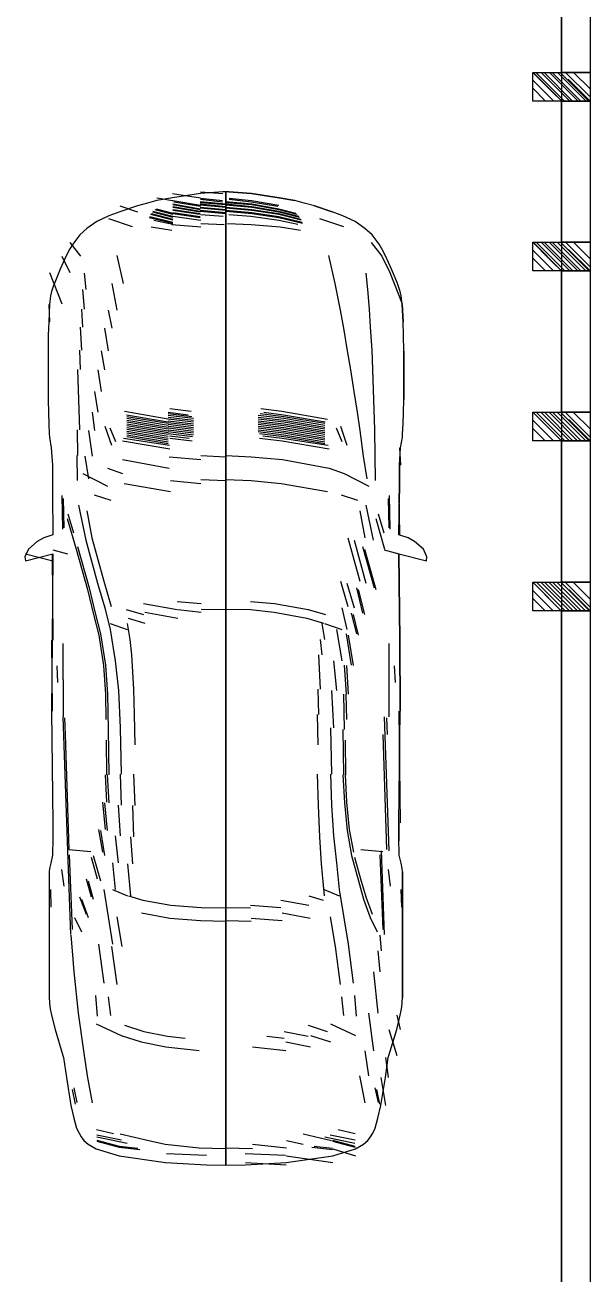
# Model space of a CAD drawing. Header units: metres. Extents: x 2 to 41.8, y 0.2 to 29.5.
# Drawn here: x 24.16 to 26.85, y 8.55 to 14.5 of the extents above; entities that cross this region are included whole.
import ezdxf

# ---------------------------------------------------------------- set-up
doc = ezdxf.new("R2010")
doc.units = ezdxf.units.M

msp = doc.modelspace()

# ---------------------------------------------------------------- linework, layer by layer
for p, q in [((26.7169, 26.3188), (26.7169, 5.1576)), ((26.8533, 26.3188), (26.8533, 5.1576)), ((26.7169, 14.9453), (26.7169, 14.2726)), ((26.5806, 14.2726), (26.6932, 14.1599)), ((26.5806, 14.2726), (26.6547, 14.1985)), ((26.5806, 14.2359), (26.6803, 14.1362)), ((26.5825, 14.2726), (26.7188, 14.1362)), ((26.5954, 14.2726), (26.7318, 14.1362)), ((26.621, 14.2726), (26.7574, 14.1362)), ((26.634, 14.2726), (26.7704, 14.1362)), ((26.6596, 14.2726), (26.796, 14.1362)), ((26.6726, 14.2726), (26.8089, 14.1362)), ((26.6982, 14.2726), (26.8345, 14.1362)), ((26.7111, 14.2726), (26.8475, 14.1362)), ((26.7368, 14.2726), (26.8533, 14.156)), ((26.7497, 14.2398), (26.8533, 14.1362)), ((26.7753, 14.2726), (26.8533, 14.1946)), ((26.5806, 14.1973), (26.6417, 14.1362)), ((26.7883, 14.2012), (26.8533, 14.1362)), ((26.7169, 14.1362), (26.7169, 13.4635)), ((24.8644, 13.6954), (24.9965, 13.6759)), ((24.9965, 13.7031), (25.1036, 13.6954)), ((25.1329, 13.7031), (25.24, 13.6954)), ((25.24, 13.6954), (25.3722, 13.6759)), ((24.6127, 13.6377), (24.6964, 13.6079)), ((24.7857, 13.6232), (24.8659, 13.6026)), ((24.7896, 13.6759), (24.8644, 13.6618)), ((24.8659, 13.6467), (24.9954, 13.6232)), ((24.8659, 13.6467), (24.9954, 13.6232)), ((24.8659, 13.6429), (24.9954, 13.6195)), ((24.8659, 13.6429), (24.9954, 13.6195)), ((24.8659, 13.6343), (24.9954, 13.612)), ((24.8659, 13.6343), (24.9954, 13.612)), ((24.8659, 13.6308), (24.9954, 13.6085)), ((24.8659, 13.6308), (24.9954, 13.6085)), ((24.8659, 13.6201), (24.9954, 13.6008)), ((24.8659, 13.6201), (24.9954, 13.6008)), ((24.866, 13.6618), (24.9967, 13.641)), ((24.8703, 13.6568), (24.9974, 13.636)), ((24.8703, 13.6568), (24.9974, 13.636)), ((24.9954, 13.6571), (25.1183, 13.6467)), ((24.9954, 13.6571), (25.1183, 13.6467)), ((24.9954, 13.6533), (25.1183, 13.6429)), ((24.9954, 13.6533), (25.1183, 13.6429)), ((24.9954, 13.6459), (25.1183, 13.6343)), ((24.9954, 13.6459), (25.1183, 13.6343)), ((24.9954, 13.6424), (25.1183, 13.6308)), ((24.9954, 13.6424), (25.1183, 13.6308)), ((24.9954, 13.6311), (25.1183, 13.6201)), ((24.9954, 13.6311), (25.1183, 13.6201)), ((24.9954, 13.6276), (25.1183, 13.6166)), ((24.9954, 13.6276), (25.1183, 13.6166)), ((24.9967, 13.6741), (25.1025, 13.6618)), ((24.9967, 13.6741), (25.1025, 13.6618)), ((24.9974, 13.6691), (25.1021, 13.6568)), ((24.9974, 13.6691), (25.1021, 13.6568)), ((25.1183, 13.6571), (25.2411, 13.6467)), ((25.1183, 13.6571), (25.2411, 13.6467)), ((25.1183, 13.6533), (25.2411, 13.6429)), ((25.1183, 13.6533), (25.2411, 13.6429)), ((25.1183, 13.6459), (25.2411, 13.6343)), ((25.1183, 13.6459), (25.2411, 13.6343)), ((25.1183, 13.6424), (25.2411, 13.6308)), ((25.1183, 13.6424), (25.2411, 13.6308)), ((25.1183, 13.6311), (25.2411, 13.6201)), ((25.1183, 13.6311), (25.2411, 13.6201)), ((25.1183, 13.6276), (25.2411, 13.6166)), ((25.1183, 13.6276), (25.2411, 13.6166)), ((25.134, 13.6741), (25.2398, 13.6618)), ((25.134, 13.6741), (25.2398, 13.6618)), ((25.1344, 13.6691), (25.2392, 13.6568)), ((25.1344, 13.6691), (25.2392, 13.6568)), ((25.2392, 13.6568), (25.3663, 13.636)), ((25.2392, 13.6568), (25.3663, 13.636)), ((25.2398, 13.6618), (25.3706, 13.641)), ((25.2411, 13.6467), (25.3707, 13.6232)), ((25.2411, 13.6467), (25.3707, 13.6232)), ((25.2411, 13.6429), (25.3707, 13.6195)), ((25.2411, 13.6429), (25.3707, 13.6195)), ((25.2411, 13.6343), (25.3707, 13.612)), ((25.2411, 13.6343), (25.3707, 13.612)), ((25.2411, 13.6308), (25.3707, 13.6085)), ((25.2411, 13.6308), (25.3707, 13.6085)), ((25.2411, 13.6201), (25.3707, 13.6008)), ((25.2411, 13.6201), (25.3707, 13.6008)), ((25.3707, 13.6232), (25.4508, 13.6026)), ((25.3722, 13.6759), (25.4469, 13.6618)), ((25.5401, 13.6377), (25.6239, 13.6079)), ((24.5582, 13.5767), (24.672, 13.539)), ((24.5582, 13.5767), (24.672, 13.539)), ((24.7533, 13.5815), (24.8659, 13.5544)), ((24.7554, 13.586), (24.8659, 13.5594)), ((24.7596, 13.5973), (24.8659, 13.57)), ((24.7618, 13.6008), (24.8659, 13.574)), ((24.7681, 13.6085), (24.8659, 13.5834)), ((24.7709, 13.612), (24.8659, 13.5876)), ((24.7752, 13.5693), (24.8658, 13.5506)), ((24.7752, 13.5693), (24.8658, 13.5506)), ((24.7797, 13.6195), (24.8659, 13.5973)), ((24.8658, 13.5878), (24.9988, 13.5693)), ((24.8658, 13.5878), (24.9988, 13.5693)), ((24.8659, 13.6166), (24.9954, 13.5973)), ((24.8659, 13.6166), (24.9954, 13.5973)), ((24.8659, 13.6046), (24.9954, 13.586)), ((24.8659, 13.6046), (24.9954, 13.586)), ((24.8659, 13.6002), (24.9954, 13.5815)), ((24.8659, 13.6002), (24.9954, 13.5815)), ((24.9954, 13.6161), (25.1183, 13.6046)), ((24.9954, 13.6161), (25.1183, 13.6046)), ((24.9954, 13.6116), (25.1183, 13.6002)), ((24.9954, 13.6116), (25.1183, 13.6002)), ((24.9988, 13.5961), (25.1049, 13.5878)), ((24.9988, 13.5961), (25.1049, 13.5878)), ((25.1183, 13.6161), (25.2411, 13.6046)), ((25.1183, 13.6161), (25.2411, 13.6046)), ((25.1183, 13.6116), (25.2411, 13.6002)), ((25.1183, 13.6116), (25.2411, 13.6002)), ((25.1317, 13.5961), (25.2377, 13.5878)), ((25.1317, 13.5961), (25.2377, 13.5878)), ((25.2377, 13.5878), (25.3708, 13.5693)), ((25.2377, 13.5878), (25.3708, 13.5693)), ((25.2411, 13.6166), (25.3707, 13.5973)), ((25.2411, 13.6166), (25.3707, 13.5973)), ((25.2411, 13.6046), (25.3707, 13.586)), ((25.2411, 13.6046), (25.3707, 13.586)), ((25.2411, 13.6002), (25.3707, 13.5815)), ((25.2411, 13.6002), (25.3707, 13.5815)), ((25.3707, 13.6195), (25.4569, 13.5973)), ((25.3707, 13.612), (25.4657, 13.5876)), ((25.3707, 13.6085), (25.4685, 13.5834)), ((25.3707, 13.6008), (25.4747, 13.574)), ((25.3707, 13.5973), (25.4769, 13.57)), ((25.3707, 13.586), (25.4812, 13.5594)), ((25.3707, 13.5815), (25.4832, 13.5544)), ((25.3708, 13.5693), (25.4614, 13.5506)), ((25.3708, 13.5693), (25.4614, 13.5506)), ((25.5646, 13.5767), (25.6784, 13.539)), ((25.5646, 13.5767), (25.6784, 13.539)), ((24.763, 13.5365), (24.8604, 13.5216)), ((24.8604, 13.5478), (24.9983, 13.5365)), ((24.9983, 13.5524), (25.1106, 13.5478)), ((25.1259, 13.5524), (25.2382, 13.5478)), ((25.2382, 13.5478), (25.3762, 13.5365)), ((25.3762, 13.5365), (25.4735, 13.5216)), ((24.3751, 13.4621), (24.4254, 13.3971)), ((24.3751, 13.4621), (24.4254, 13.3971)), ((25.8111, 13.4621), (25.8615, 13.3971)), ((25.8111, 13.4621), (25.8615, 13.3971)), ((26.5806, 13.4635), (26.6941, 13.3499)), ((26.5806, 13.4635), (26.6555, 13.3885)), ((26.5816, 13.4635), (26.718, 13.3271)), ((26.5963, 13.4635), (26.7327, 13.3271)), ((26.6202, 13.4635), (26.7565, 13.3271)), ((26.6349, 13.4635), (26.7712, 13.3271)), ((26.6587, 13.4635), (26.7951, 13.3271)), ((26.6734, 13.4635), (26.8098, 13.3271)), ((26.6973, 13.4635), (26.8337, 13.3271)), ((26.712, 13.4635), (26.8484, 13.3271)), ((26.7359, 13.4635), (26.8533, 13.346)), ((26.7745, 13.4635), (26.8533, 13.3846)), ((24.3369, 13.3971), (24.3751, 13.3198)), ((24.5991, 13.3999), (24.6292, 13.2672)), ((24.5991, 13.3999), (24.6292, 13.2672)), ((25.6074, 13.3999), (25.6374, 13.2672)), ((25.6074, 13.3999), (25.6374, 13.2672)), ((25.8615, 13.3971), (25.8996, 13.3198)), ((26.5806, 13.4259), (26.6794, 13.3271)), ((26.5806, 13.3873), (26.6408, 13.3271)), ((26.7506, 13.4298), (26.8533, 13.3271)), ((26.7892, 13.3913), (26.8533, 13.3271)), ((26.7169, 13.3271), (26.7169, 12.6544)), ((24.2778, 13.3198), (24.3369, 13.1698)), ((24.4434, 13.3163), (24.4511, 13.2393)), ((24.5745, 13.2672), (24.5991, 13.1408)), ((24.5745, 13.2672), (24.5991, 13.1408)), ((25.6374, 13.2672), (25.6621, 13.1408)), ((25.6374, 13.2672), (25.6621, 13.1408)), ((25.7855, 13.3163), (25.7932, 13.2393)), ((25.8996, 13.3198), (25.9588, 13.1698)), ((24.4357, 13.2393), (24.4434, 13.1444)), ((25.7932, 13.2393), (25.8009, 13.1444)), ((24.274, 13.1673), (24.2778, 13.0847)), ((24.4301, 13.1444), (24.4357, 13.0594)), ((25.8009, 13.1444), (25.8064, 13.0594)), ((25.9588, 13.1673), (25.9626, 13.0847)), ((24.5576, 13.1408), (24.5745, 13.0543)), ((24.5576, 13.1408), (24.5745, 13.0543)), ((25.6621, 13.1408), (25.679, 13.0543)), ((25.6621, 13.1408), (25.679, 13.0543)), ((24.4237, 13.0594), (24.4301, 12.9501)), ((24.5401, 13.0543), (24.5576, 12.9472)), ((24.5402, 13.0543), (24.5576, 12.9472)), ((25.679, 13.0543), (25.6965, 12.9472)), ((25.679, 13.0543), (25.6964, 12.9472)), ((25.8064, 13.0594), (25.8129, 12.9501)), ((24.2707, 12.9455), (24.2707, 12.7149)), ((24.42, 12.9501), (24.4237, 12.8585)), ((24.5239, 12.9472), (24.5401, 12.8558)), ((24.5239, 12.9472), (24.5402, 12.8558)), ((25.6964, 12.9472), (25.7126, 12.8558)), ((25.6965, 12.9472), (25.7126, 12.8558)), ((25.8129, 12.9501), (25.8166, 12.8585)), ((25.9658, 12.9455), (25.9658, 12.7149)), ((24.411, 12.8585), (24.42, 12.5701)), ((24.5083, 12.8558), (24.5239, 12.7525)), ((24.5083, 12.8558), (24.5239, 12.7525)), ((25.7126, 12.8558), (25.7283, 12.7525)), ((25.7126, 12.8558), (25.7283, 12.7525)), ((25.8166, 12.8585), (25.8256, 12.5701)), ((24.4927, 12.7525), (24.5083, 12.655)), ((24.4927, 12.7525), (24.5083, 12.655)), ((25.7283, 12.7525), (25.7439, 12.655)), ((25.7283, 12.7525), (25.7439, 12.655)), ((24.8511, 12.6718), (24.9522, 12.6592)), ((25.2843, 12.6718), (25.3855, 12.6592)), ((24.4805, 12.655), (24.4927, 12.5673)), ((24.4806, 12.655), (24.4927, 12.5673)), ((24.6348, 12.6592), (24.8511, 12.6214)), ((24.6449, 12.6425), (24.8434, 12.6083)), ((24.6449, 12.6425), (24.8434, 12.6083)), ((24.6462, 12.6345), (24.8427, 12.6019)), ((24.6462, 12.6345), (24.8427, 12.6019)), ((24.6462, 12.6259), (24.8428, 12.5932)), ((24.6462, 12.6259), (24.8428, 12.5932)), ((24.6462, 12.6167), (24.8427, 12.5839)), ((24.6462, 12.6167), (24.8427, 12.5839)), ((24.8427, 12.6483), (24.9556, 12.6345)), ((24.8427, 12.6483), (24.9556, 12.6345)), ((24.8427, 12.6315), (24.9641, 12.6167)), ((24.8427, 12.6315), (24.9641, 12.6167)), ((24.8427, 12.614), (24.9642, 12.5992)), ((24.8427, 12.614), (24.9642, 12.5992)), ((24.8428, 12.6407), (24.964, 12.6259)), ((24.8428, 12.6407), (24.964, 12.6259)), ((24.8428, 12.6229), (24.9641, 12.6081)), ((24.8428, 12.6229), (24.9641, 12.6081)), ((24.8434, 12.6554), (24.9379, 12.6425)), ((24.8434, 12.6554), (24.9379, 12.6425)), ((25.2723, 12.614), (25.3938, 12.5992)), ((25.2723, 12.614), (25.3938, 12.5992)), ((25.2724, 12.6315), (25.3938, 12.6167)), ((25.2724, 12.6315), (25.3938, 12.6167)), ((25.2724, 12.6229), (25.3937, 12.6081)), ((25.2724, 12.6229), (25.3937, 12.6081)), ((25.2726, 12.6407), (25.3937, 12.6259)), ((25.2726, 12.6407), (25.3937, 12.6259)), ((25.2809, 12.6483), (25.3938, 12.6345)), ((25.2809, 12.6483), (25.3938, 12.6345)), ((25.2986, 12.6554), (25.3932, 12.6425)), ((25.2986, 12.6554), (25.3932, 12.6425)), ((25.3855, 12.6592), (25.6017, 12.6214)), ((25.3932, 12.6425), (25.5917, 12.6083)), ((25.3932, 12.6425), (25.5917, 12.6083)), ((25.3937, 12.6259), (25.5904, 12.5932)), ((25.3937, 12.6259), (25.5904, 12.5932)), ((25.3938, 12.6345), (25.5904, 12.6019)), ((25.3938, 12.6345), (25.5904, 12.6019)), ((25.3938, 12.6167), (25.5904, 12.5839)), ((25.3938, 12.6167), (25.5904, 12.5839)), ((25.7439, 12.655), (25.756, 12.5673)), ((25.7439, 12.655), (25.7559, 12.5673)), ((26.5806, 12.6544), (26.695, 12.54)), ((26.5806, 12.6544), (26.6564, 12.5786)), ((26.5806, 12.616), (26.6785, 12.518)), ((26.5807, 12.6544), (26.7171, 12.518)), ((26.5972, 12.6544), (26.7335, 12.518)), ((26.6193, 12.6544), (26.7557, 12.518)), ((26.6357, 12.6544), (26.7721, 12.518)), ((26.6579, 12.6544), (26.7942, 12.518)), ((26.6743, 12.6544), (26.8107, 12.518)), ((26.6964, 12.6544), (26.8328, 12.518)), ((26.7129, 12.6544), (26.8492, 12.518)), ((26.735, 12.6544), (26.8533, 12.5361)), ((26.7515, 12.6199), (26.8533, 12.518)), ((26.7736, 12.6544), (26.8533, 12.5746)), ((24.409, 12.5701), (24.411, 12.4477)), ((24.4643, 12.5673), (24.4805, 12.4455)), ((24.4643, 12.5673), (24.4806, 12.4455)), ((24.5417, 12.5879), (24.5729, 12.4975)), ((24.5656, 12.5808), (24.593, 12.5144)), ((24.6462, 12.6081), (24.8428, 12.5753)), ((24.6462, 12.6081), (24.8428, 12.5753)), ((24.6462, 12.5992), (24.8427, 12.5663)), ((24.6462, 12.5992), (24.8427, 12.5663)), ((24.6462, 12.5906), (24.8428, 12.5576)), ((24.6462, 12.5906), (24.8428, 12.5576)), ((24.6462, 12.5824), (24.8427, 12.5494)), ((24.6462, 12.5824), (24.8427, 12.5494)), ((24.6462, 12.5738), (24.8428, 12.5407)), ((24.6462, 12.5738), (24.8428, 12.5407)), ((24.6462, 12.5644), (24.8427, 12.5314)), ((24.6462, 12.5644), (24.8427, 12.5314)), ((24.6462, 12.5559), (24.8428, 12.5227)), ((24.6462, 12.5559), (24.8428, 12.5227)), ((24.8427, 12.5972), (24.9643, 12.5824)), ((24.8427, 12.5972), (24.9643, 12.5824)), ((24.8427, 12.5793), (24.9643, 12.5644)), ((24.8427, 12.5793), (24.9643, 12.5644)), ((24.8427, 12.5618), (24.9643, 12.547)), ((24.8427, 12.5618), (24.9643, 12.547)), ((24.8428, 12.6054), (24.9643, 12.5906)), ((24.8428, 12.6054), (24.9643, 12.5906)), ((24.8428, 12.5886), (24.9643, 12.5738)), ((24.8428, 12.5886), (24.9643, 12.5738)), ((24.8428, 12.5707), (24.9643, 12.5559)), ((24.8428, 12.5707), (24.9643, 12.5559)), ((24.8428, 12.5526), (24.9589, 12.5384)), ((24.8428, 12.5526), (24.9589, 12.5384)), ((25.2723, 12.6054), (25.3937, 12.5906)), ((25.2723, 12.6054), (25.3937, 12.5906)), ((25.2723, 12.5972), (25.3938, 12.5824)), ((25.2723, 12.5972), (25.3938, 12.5824)), ((25.2723, 12.5886), (25.3937, 12.5738)), ((25.2723, 12.5886), (25.3937, 12.5738)), ((25.2723, 12.5793), (25.3938, 12.5644)), ((25.2723, 12.5793), (25.3938, 12.5644)), ((25.2723, 12.5707), (25.3937, 12.5559)), ((25.2723, 12.5707), (25.3937, 12.5559)), ((25.2723, 12.5618), (25.3938, 12.547)), ((25.2723, 12.5618), (25.3938, 12.547)), ((25.2776, 12.5526), (25.3937, 12.5384)), ((25.2776, 12.5526), (25.3937, 12.5384)), ((25.3937, 12.6081), (25.5904, 12.5753)), ((25.3937, 12.6081), (25.5904, 12.5753)), ((25.3937, 12.5906), (25.5904, 12.5576)), ((25.3937, 12.5906), (25.5904, 12.5576)), ((25.3937, 12.5738), (25.5904, 12.5407)), ((25.3937, 12.5738), (25.5904, 12.5407)), ((25.3937, 12.5559), (25.5904, 12.5227)), ((25.3937, 12.5559), (25.5904, 12.5227)), ((25.3938, 12.5992), (25.5904, 12.5663)), ((25.3938, 12.5992), (25.5904, 12.5663)), ((25.3938, 12.5824), (25.5904, 12.5494)), ((25.3938, 12.5824), (25.5904, 12.5494)), ((25.3938, 12.5644), (25.5904, 12.5314)), ((25.3938, 12.5644), (25.5904, 12.5314)), ((25.6435, 12.5808), (25.671, 12.5144)), ((25.6637, 12.5879), (25.6949, 12.4975)), ((25.7559, 12.5673), (25.7723, 12.4455)), ((25.756, 12.5673), (25.7723, 12.4455)), ((25.8256, 12.5701), (25.8275, 12.4477)), ((26.5806, 12.5774), (26.64, 12.518)), ((26.79, 12.5813), (26.8533, 12.518)), ((24.6264, 12.5182), (24.851, 12.4801)), ((24.6308, 12.5316), (24.8495, 12.4977)), ((24.6308, 12.5316), (24.8495, 12.4977)), ((24.6462, 12.547), (24.8427, 12.5134)), ((24.6462, 12.547), (24.8427, 12.5134)), ((24.6462, 12.5384), (24.8428, 12.5048)), ((24.6462, 12.5384), (24.8428, 12.5048)), ((24.8495, 12.5426), (24.9425, 12.5316)), ((24.8495, 12.5426), (24.9425, 12.5316)), ((24.851, 12.5308), (24.9577, 12.5182)), ((25.2789, 12.5308), (25.3856, 12.5182)), ((25.294, 12.5426), (25.3871, 12.5316)), ((25.294, 12.5426), (25.3871, 12.5316)), ((25.3856, 12.5182), (25.6102, 12.4801)), ((25.3871, 12.5316), (25.6057, 12.4977)), ((25.3871, 12.5316), (25.6057, 12.4977)), ((25.3937, 12.5384), (25.5904, 12.5048)), ((25.3937, 12.5384), (25.5904, 12.5048)), ((25.3938, 12.547), (25.5904, 12.5134)), ((25.3938, 12.547), (25.5904, 12.5134)), ((26.7169, 12.518), (26.7169, 11.8453)), ((24.2861, 12.4844), (24.2915, 12.4024)), ((24.4078, 12.4477), (24.409, 12.3295)), ((24.446, 12.4455), (24.4643, 12.3366)), ((24.4461, 12.4455), (24.4643, 12.3366)), ((24.8486, 12.4426), (24.9983, 12.4293)), ((24.8486, 12.4426), (24.9983, 12.4293)), ((24.9983, 12.448), (25.1183, 12.4426)), ((24.9983, 12.448), (25.1183, 12.4426)), ((25.1182, 12.448), (25.2382, 12.4426)), ((25.1182, 12.448), (25.2382, 12.4426)), ((25.2382, 12.4426), (25.3879, 12.4293)), ((25.2382, 12.4426), (25.3879, 12.4293)), ((25.7723, 12.4455), (25.7905, 12.3366)), ((25.7723, 12.4455), (25.7904, 12.3366)), ((25.8275, 12.4477), (25.8288, 12.3295)), ((25.9451, 12.4844), (25.9504, 12.4024)), ((24.2915, 12.4024), (24.2916, 12.2681)), ((24.5542, 12.3879), (24.6258, 12.3626)), ((24.5542, 12.3879), (24.6258, 12.3626)), ((24.6258, 12.4293), (24.8486, 12.3879)), ((24.6258, 12.4293), (24.8486, 12.3879)), ((25.3879, 12.4293), (25.6107, 12.3879)), ((25.3879, 12.4293), (25.6107, 12.3879)), ((25.6107, 12.3879), (25.6824, 12.3626)), ((25.6107, 12.3879), (25.6824, 12.3626)), ((25.945, 12.4024), (25.9451, 12.2681)), ((24.437, 12.3626), (24.5542, 12.3029)), ((24.437, 12.3626), (24.5542, 12.3029)), ((24.6343, 12.3155), (24.855, 12.2766)), ((24.855, 12.3286), (24.9987, 12.3155)), ((24.9987, 12.3333), (25.1181, 12.3286)), ((25.1184, 12.3333), (25.2379, 12.3286)), ((25.2379, 12.3286), (25.3816, 12.3155)), ((25.3816, 12.3155), (25.6022, 12.2766)), ((25.6824, 12.3626), (25.7995, 12.3029)), ((25.6824, 12.3626), (25.7995, 12.3029)), ((24.2916, 12.2681), (24.294, 12.0713)), ((24.3372, 12.2572), (24.3404, 12.0975)), ((24.4905, 12.2607), (24.5694, 12.2351)), ((25.6671, 12.2607), (25.7461, 12.2351)), ((25.8961, 12.2572), (25.8994, 12.0975)), ((25.9426, 12.2681), (25.945, 12.0713)), ((24.3426, 12.243), (24.3456, 12.1044)), ((24.416, 12.2125), (24.4516, 12.0448)), ((25.785, 12.2125), (25.8205, 12.0448)), ((25.891, 12.243), (25.894, 12.1044)), ((24.3625, 12.1481), (24.4041, 12.0027)), ((24.3625, 12.1481), (24.4041, 12.0027)), ((24.3658, 12.1711), (24.3925, 12.0804)), ((24.4561, 12.1844), (24.4794, 12.0558)), ((25.7572, 12.1844), (25.7804, 12.0558)), ((25.8325, 12.1481), (25.874, 12.0027)), ((25.8325, 12.1481), (25.874, 12.0027)), ((25.8441, 12.1711), (25.8708, 12.0804)), ((24.4116, 12.0152), (24.467, 11.8179)), ((24.4516, 12.0448), (24.5071, 11.8398)), ((24.4794, 12.0558), (24.537, 11.8506)), ((25.6995, 12.0558), (25.7572, 11.8506)), ((25.7294, 12.0448), (25.785, 11.8398)), ((25.7696, 12.0152), (25.8249, 11.8179)), ((24.163, 11.9798), (24.2937, 11.9463)), ((24.2902, 11.9798), (24.2937, 11.5692)), ((24.2937, 11.9984), (24.3643, 11.9798)), ((24.4041, 12.0027), (24.4581, 11.8097)), ((25.7785, 12.0027), (25.8325, 11.8097)), ((25.8723, 11.9984), (25.9429, 11.9798)), ((25.9429, 11.9798), (25.9464, 11.5692)), ((25.9429, 11.9798), (26.0736, 11.9463)), ((24.5071, 11.8398), (24.5419, 11.7225)), ((24.537, 11.8506), (24.5721, 11.7286)), ((25.6645, 11.8506), (25.6995, 11.7286)), ((25.6947, 11.8398), (25.7294, 11.7225)), ((26.5806, 11.8453), (26.6958, 11.73)), ((26.5806, 11.8453), (26.6573, 11.7686)), ((26.5806, 11.8446), (26.7162, 11.7089)), ((26.598, 11.8453), (26.7344, 11.7089)), ((26.6184, 11.8453), (26.7548, 11.7089)), ((26.6366, 11.8453), (26.773, 11.7089)), ((26.657, 11.8453), (26.7934, 11.7089)), ((26.6752, 11.8453), (26.8115, 11.7089)), ((26.6956, 11.8453), (26.8319, 11.7089)), ((26.7138, 11.8453), (26.8501, 11.7089)), ((26.7342, 11.8453), (26.8533, 11.7261)), ((26.7727, 11.8453), (26.8533, 11.7647)), ((24.4581, 11.8097), (24.4879, 11.691)), ((24.467, 11.8179), (24.496, 11.6972)), ((25.7405, 11.8179), (25.7696, 11.6972)), ((25.7487, 11.8097), (25.7785, 11.691)), ((26.5806, 11.806), (26.6777, 11.7089)), ((26.7523, 11.8099), (26.8533, 11.7089)), ((24.5417, 11.7223), (24.5666, 11.6204)), ((24.7264, 11.7434), (24.8868, 11.7146)), ((24.8868, 11.7536), (25.0003, 11.7434)), ((25.0009, 11.7167), (25.1181, 11.7146)), ((25.1184, 11.7167), (25.2357, 11.7146)), ((25.2362, 11.7536), (25.3498, 11.7434)), ((25.3498, 11.7434), (25.5102, 11.7146)), ((25.6699, 11.7223), (25.6949, 11.6204)), ((26.5806, 11.7674), (26.6391, 11.7089)), ((26.7909, 11.7713), (26.8533, 11.7089)), ((24.4879, 11.691), (24.5127, 11.5922)), ((24.496, 11.6972), (24.5215, 11.5985)), ((24.6437, 11.7146), (24.7264, 11.6914)), ((24.6533, 11.674), (24.7327, 11.6494)), ((24.7327, 11.7029), (24.8888, 11.674)), ((24.8888, 11.7146), (25.0009, 11.7029)), ((25.2357, 11.7146), (25.3477, 11.7029)), ((25.3477, 11.7029), (25.5039, 11.674)), ((25.5039, 11.674), (25.5833, 11.6494)), ((25.5102, 11.7146), (25.5928, 11.6914)), ((25.7151, 11.6972), (25.7405, 11.5985)), ((25.7239, 11.691), (25.7487, 11.5922)), ((26.7169, 11.7089), (26.7169, 5.1576)), ((24.5215, 11.5985), (24.5445, 11.4498)), ((24.5666, 11.6481), (24.6483, 11.6204)), ((24.5666, 11.6204), (24.5905, 11.47)), ((24.6483, 11.6481), (24.6611, 11.5718)), ((25.5755, 11.6481), (25.5883, 11.5718)), ((25.5883, 11.6481), (25.6699, 11.6204)), ((25.646, 11.6204), (25.6699, 11.47)), ((25.692, 11.5985), (25.7151, 11.4498)), ((24.2881, 11.5692), (24.2902, 11.2306)), ((24.3418, 11.5529), (24.3422, 11.2037)), ((24.3419, 11.5529), (24.3422, 11.2083)), ((24.5127, 11.5922), (24.5356, 11.4481)), ((24.6611, 11.5718), (24.6684, 11.4994)), ((25.5682, 11.5718), (25.5755, 11.4994)), ((25.701, 11.5922), (25.7239, 11.4481)), ((25.8944, 11.5529), (25.8947, 11.2037)), ((25.8944, 11.5529), (25.8946, 11.2083)), ((25.9464, 11.5692), (25.9485, 11.2306)), ((24.6684, 11.4994), (24.6778, 11.3361)), ((25.5588, 11.4994), (25.5682, 11.3361)), ((24.3121, 11.4471), (24.3165, 11.3674)), ((24.3121, 11.4471), (24.3165, 11.3674)), ((24.5356, 11.4481), (24.544, 11.3116)), ((24.5445, 11.4498), (24.5547, 11.3114)), ((24.5905, 11.47), (24.6064, 11.3289)), ((25.6302, 11.47), (25.646, 11.3289)), ((25.6819, 11.4498), (25.692, 11.3114)), ((25.6925, 11.4481), (25.701, 11.3116)), ((25.9201, 11.4471), (25.9245, 11.3674)), ((25.9201, 11.4471), (25.9245, 11.3674)), ((24.544, 11.3116), (24.5468, 11.1918)), ((24.5547, 11.3114), (24.558, 11.143)), ((24.6064, 11.3289), (24.6146, 11.1508)), ((24.6778, 11.3361), (24.6805, 11.2147)), ((25.5561, 11.3361), (25.5588, 11.2147)), ((25.6219, 11.3289), (25.6302, 11.1508)), ((25.6785, 11.3114), (25.6819, 11.143)), ((25.6898, 11.3116), (25.6925, 11.1918)), ((24.2881, 11.2306), (24.2943, 10.6986)), ((24.3418, 11.2037), (24.3637, 10.5659)), ((24.3418, 11.2037), (24.3637, 10.5659)), ((24.3499, 11.1999), (24.353, 11.1205)), ((24.3499, 11.1999), (24.353, 11.1205)), ((24.6805, 11.2147), (24.6836, 11.0699)), ((25.553, 11.2147), (25.5561, 11.0699)), ((25.8728, 11.2037), (25.8947, 10.5659)), ((25.8728, 11.2037), (25.8947, 10.5659)), ((25.8835, 11.1999), (25.8867, 11.1205)), ((25.8835, 11.1999), (25.8867, 11.1205)), ((25.9422, 11.2306), (25.9485, 10.6986)), ((24.558, 11.143), (24.5606, 10.9272)), ((24.6146, 11.1508), (24.6193, 10.9314)), ((25.6173, 11.1508), (25.6219, 10.9314)), ((25.6759, 11.143), (25.6785, 10.9272)), ((24.353, 11.1205), (24.3705, 10.5719)), ((24.353, 11.1205), (24.3705, 10.5719)), ((24.5477, 11.0923), (24.5494, 10.9276)), ((25.6872, 11.0923), (25.6888, 10.9276)), ((25.8661, 11.1205), (25.8835, 10.5719)), ((25.8661, 11.1205), (25.8835, 10.5719)), ((24.5434, 10.9276), (24.5494, 10.798)), ((24.5532, 10.9272), (24.5606, 10.7943)), ((24.6146, 10.9314), (24.6193, 10.7838)), ((24.6781, 10.931), (24.6837, 10.7817)), ((25.5528, 10.931), (25.5584, 10.7817)), ((25.6173, 10.9314), (25.6219, 10.7838)), ((25.6759, 10.9272), (25.6833, 10.7943)), ((25.6872, 10.9276), (25.6931, 10.798)), ((24.5305, 10.798), (24.5434, 10.6674)), ((24.5406, 10.7943), (24.5532, 10.6627)), ((24.6054, 10.7838), (24.6146, 10.6378)), ((24.6725, 10.7817), (24.6781, 10.633)), ((25.5584, 10.7817), (25.564, 10.633)), ((25.6219, 10.7838), (25.6312, 10.6378)), ((25.6833, 10.7943), (25.6959, 10.6627)), ((25.6931, 10.798), (25.7061, 10.6674)), ((24.2942, 10.6986), (24.2943, 10.6132)), ((24.5108, 10.6674), (24.5305, 10.5595)), ((24.5108, 10.6674), (24.5305, 10.5595)), ((24.5204, 10.6627), (24.5406, 10.5438)), ((25.6959, 10.6627), (25.7162, 10.5438)), ((25.7061, 10.6674), (25.7257, 10.5595)), ((25.7061, 10.6674), (25.7257, 10.5595)), ((25.9422, 10.6986), (25.9423, 10.6132)), ((24.5913, 10.6378), (24.6054, 10.5089)), ((24.6641, 10.633), (24.6725, 10.5036)), ((25.564, 10.633), (25.5725, 10.5036)), ((25.6312, 10.6378), (25.6453, 10.5089)), ((24.3637, 10.5659), (24.3784, 10.1675)), ((24.3637, 10.5659), (24.3784, 10.1675)), ((24.3705, 10.5719), (24.4751, 10.5622)), ((24.3713, 10.5476), (24.3851, 10.1908)), ((24.4769, 10.5363), (24.5052, 10.4333)), ((24.4865, 10.5438), (24.5204, 10.4224)), ((25.7162, 10.5438), (25.75, 10.4224)), ((25.7313, 10.5363), (25.7596, 10.4333)), ((25.7615, 10.5719), (25.8661, 10.5622)), ((25.8515, 10.5476), (25.8653, 10.1908)), ((25.8581, 10.5659), (25.8728, 10.1675)), ((25.8581, 10.5659), (25.8728, 10.1675)), ((24.3354, 10.4769), (24.3454, 10.3974)), ((24.3354, 10.4769), (24.3454, 10.3974)), ((24.5779, 10.5089), (24.5913, 10.3812)), ((24.6501, 10.5036), (24.6641, 10.352)), ((25.5725, 10.5036), (25.5865, 10.352)), ((25.6453, 10.5089), (25.6587, 10.3812)), ((25.8911, 10.4769), (25.9012, 10.3974)), ((25.8911, 10.4769), (25.9012, 10.3974)), ((24.2762, 10.4652), (24.2762, 9.8663)), ((24.4521, 10.4333), (24.4769, 10.3476)), ((24.4521, 10.4333), (24.4769, 10.3476)), ((24.4619, 10.4224), (24.4865, 10.3359)), ((25.75, 10.4224), (25.7746, 10.3359)), ((25.7596, 10.4333), (25.7845, 10.3476)), ((25.7596, 10.4333), (25.7845, 10.3476)), ((25.9604, 10.4652), (25.9604, 9.8663)), ((24.2823, 10.3818), (24.2846, 10.2984)), ((24.2823, 10.3818), (24.2846, 10.2984)), ((24.5361, 10.3812), (24.5779, 10.1222)), ((24.5779, 10.3812), (24.6501, 10.352)), ((24.655, 10.3509), (24.7232, 10.3312)), ((25.5133, 10.3509), (25.5815, 10.3312)), ((25.5865, 10.3812), (25.6587, 10.352)), ((25.6587, 10.3812), (25.7005, 10.1222)), ((25.952, 10.3818), (25.9542, 10.2984)), ((25.952, 10.3818), (25.9542, 10.2984)), ((24.4213, 10.3476), (24.4521, 10.2637)), ((24.4213, 10.3476), (24.4521, 10.2637)), ((24.4304, 10.3359), (24.4619, 10.2485)), ((24.7232, 10.3312), (24.8567, 10.3066)), ((24.8567, 10.3066), (25.0009, 10.2957)), ((25.0009, 10.2957), (25.1181, 10.2941)), ((25.1184, 10.2957), (25.2357, 10.2941)), ((25.2357, 10.3066), (25.3799, 10.2957)), ((25.3799, 10.3312), (25.5133, 10.3066)), ((25.7746, 10.3359), (25.8062, 10.2485)), ((25.7845, 10.3476), (25.8152, 10.2637)), ((25.7845, 10.3476), (25.8152, 10.2637)), ((24.3976, 10.2485), (24.4304, 10.1794)), ((24.5979, 10.2518), (24.6217, 10.1109)), ((24.7167, 10.2709), (24.8504, 10.2449)), ((24.8504, 10.2449), (24.998, 10.2337)), ((24.998, 10.2337), (25.1181, 10.2314)), ((25.1184, 10.2337), (25.2385, 10.2314)), ((25.2385, 10.2449), (25.3862, 10.2337)), ((25.3862, 10.2709), (25.5198, 10.2449)), ((25.6148, 10.2518), (25.6387, 10.1109)), ((25.8062, 10.2485), (25.8389, 10.1794)), ((24.3789, 10.1641), (24.3851, 10.09)), ((24.512, 10.1222), (24.5361, 9.9355)), ((24.574, 10.1109), (24.5979, 9.9289)), ((25.6387, 10.1109), (25.6625, 9.9289)), ((25.7005, 10.1222), (25.7246, 9.9355)), ((25.8514, 10.1641), (25.8576, 10.09)), ((24.3851, 10.09), (24.3939, 9.9893)), ((24.3851, 10.09), (24.3939, 9.9893)), ((25.8427, 10.09), (25.8514, 9.9893)), ((25.8427, 10.09), (25.8514, 9.9893)), ((24.3939, 9.9893), (24.4149, 9.7927)), ((24.3939, 9.9893), (24.4149, 9.7927)), ((25.8217, 9.9893), (25.8427, 9.7927)), ((25.8217, 9.9893), (25.8427, 9.7927)), ((24.4973, 9.8767), (24.5047, 9.7789)), ((25.7318, 9.8767), (25.7393, 9.7789)), ((24.5581, 9.8702), (24.5677, 9.7815)), ((25.6688, 9.8702), (25.6785, 9.7815)), ((24.2873, 9.7833), (24.3041, 9.7145)), ((24.4149, 9.7927), (24.4395, 9.6128)), ((24.4149, 9.7927), (24.4395, 9.6128)), ((25.7971, 9.7927), (25.8217, 9.6128)), ((25.7971, 9.7927), (25.8217, 9.6128)), ((25.9325, 9.7833), (25.9492, 9.7145)), ((24.3041, 9.7145), (24.3418, 9.591)), ((24.5003, 9.742), (24.6194, 9.6861)), ((24.5003, 9.742), (24.6194, 9.6861)), ((24.6355, 9.7351), (24.7271, 9.7061)), ((24.7271, 9.7061), (24.8401, 9.683)), ((25.3965, 9.7061), (25.5095, 9.683)), ((25.5095, 9.7351), (25.601, 9.7061)), ((25.6171, 9.742), (25.7362, 9.6861)), ((25.6171, 9.742), (25.7362, 9.6861)), ((25.8948, 9.7145), (25.9325, 9.591)), ((24.6194, 9.6861), (24.7149, 9.6564)), ((24.6194, 9.6861), (24.7149, 9.6564)), ((24.7149, 9.6564), (24.8324, 9.6323)), ((24.7149, 9.6564), (24.8324, 9.6323)), ((24.8401, 9.683), (24.9238, 9.6739)), ((25.3128, 9.683), (25.3965, 9.6739)), ((25.4042, 9.6564), (25.5216, 9.6323)), ((25.4042, 9.6564), (25.5216, 9.6323)), ((25.5216, 9.6861), (25.6171, 9.6564)), ((25.5216, 9.6861), (25.6171, 9.6564)), ((24.3448, 9.582), (24.3586, 9.4863)), ((24.4395, 9.6128), (24.4568, 9.4951)), ((24.8324, 9.6323), (24.9911, 9.6159)), ((24.8324, 9.6323), (24.9911, 9.6159)), ((25.2455, 9.6323), (25.4042, 9.6159)), ((25.2455, 9.6323), (25.4042, 9.6159)), ((25.7798, 9.6128), (25.7971, 9.4951)), ((25.878, 9.582), (25.8917, 9.4863)), ((24.3586, 9.4863), (24.3802, 9.3526)), ((24.4568, 9.4951), (24.4813, 9.3652)), ((25.7553, 9.4951), (25.7798, 9.3652)), ((25.8563, 9.4863), (25.878, 9.3526)), ((24.3859, 9.4287), (24.3999, 9.3595)), ((24.3934, 9.438), (24.4084, 9.3669)), ((25.8282, 9.438), (25.8431, 9.3669)), ((25.8366, 9.4287), (25.8507, 9.3595)), ((24.5023, 9.2395), (24.5827, 9.2192)), ((24.6145, 9.219), (24.7505, 9.1859)), ((25.486, 9.219), (25.6221, 9.1859)), ((25.6538, 9.2395), (25.7342, 9.2192)), ((24.503, 9.2142), (24.6214, 9.1903)), ((24.503, 9.183), (24.6096, 9.1549)), ((24.5034, 9.2033), (24.6475, 9.1742)), ((24.5038, 9.1878), (24.6103, 9.1599)), ((24.6103, 9.1599), (24.6981, 9.1499)), ((24.7505, 9.1859), (24.8294, 9.1687)), ((24.7505, 9.1859), (24.8294, 9.1687)), ((24.8294, 9.1687), (24.9916, 9.1522)), ((24.8294, 9.1687), (24.9916, 9.1522)), ((25.245, 9.1687), (25.4072, 9.1522)), ((25.245, 9.1687), (25.4072, 9.1522)), ((25.4072, 9.1859), (25.486, 9.1687)), ((25.4072, 9.1859), (25.486, 9.1687)), ((25.5384, 9.1599), (25.6263, 9.1499)), ((25.589, 9.2033), (25.7332, 9.1742)), ((25.6151, 9.2142), (25.7335, 9.1903)), ((25.6263, 9.1878), (25.7328, 9.1599)), ((25.6269, 9.183), (25.7336, 9.1549)), ((24.5006, 9.1469), (24.609, 9.1137)), ((24.609, 9.1137), (24.8309, 9.0816)), ((24.6096, 9.1549), (24.7081, 9.1445)), ((24.8346, 9.1249), (25.0258, 9.1175)), ((24.9916, 9.1522), (25.1183, 9.1491)), ((24.9916, 9.1522), (25.1183, 9.1491)), ((25.1182, 9.1522), (25.245, 9.1491)), ((25.1182, 9.1522), (25.245, 9.1491)), ((25.2107, 9.1249), (25.402, 9.1175)), ((25.4056, 9.1137), (25.6275, 9.0816)), ((25.5284, 9.1549), (25.6269, 9.1445)), ((25.6275, 9.1469), (25.7359, 9.1137)), ((24.8309, 9.0816), (25.0253, 9.0713)), ((25.2113, 9.0816), (25.4056, 9.0713))]:
    msp.add_line(p, q)
for points in [[(26.7169, 14.9453), (26.8533, 14.9453), (26.8533, 14.2726), (26.7169, 14.2726)], [(26.5806, 14.2726), (26.8533, 14.2726), (26.8533, 14.1362), (26.5806, 14.1362)], [(26.7169, 14.1362), (26.8533, 14.1362), (26.8533, 13.4635), (26.7169, 13.4635)], [(26.5806, 13.4635), (26.8533, 13.4635), (26.8533, 13.3271), (26.5806, 13.3271)], [(26.7169, 13.3271), (26.8533, 13.3271), (26.8533, 12.6544), (26.7169, 12.6544)], [(26.5806, 12.6544), (26.8533, 12.6544), (26.8533, 12.518), (26.5806, 12.518)], [(26.7169, 12.518), (26.8533, 12.518), (26.8533, 11.8453), (26.7169, 11.8453)], [(26.5806, 11.8453), (26.8533, 11.8453), (26.8533, 11.7089), (26.5806, 11.7089)], [(26.7169, 11.7089), (26.8533, 11.7089), (26.8533, 5.1576), (26.7169, 5.1576)]]:
    msp.add_lwpolyline(points, close=True)
for points in [[(25.1036, 13.7031), (24.9965, 13.6954), (24.8644, 13.6759), (24.7896, 13.6618), (24.7445, 13.6504), (24.6964, 13.6377), (24.6127, 13.6079), (24.5608, 13.5902), (24.503, 13.5626), (24.4561, 13.5296), (24.4218, 13.4997), (24.3884, 13.455), (24.375, 13.4327), (24.357, 13.3994), (24.3285, 13.3362), (24.3025, 13.2714), (24.2968, 13.2572), (24.2878, 13.2296), (24.283, 13.2088), (24.2778, 13.1673), (24.274, 13.0847), (24.2719, 13.0213), (24.2707, 12.9455), (24.2707, 12.7149), (24.2726, 12.6512), (24.274, 12.5996), (24.2761, 12.5521), (24.2775, 12.535), (24.2861, 12.4844), (24.2915, 12.4024), (24.2916, 12.2681), (24.294, 12.0713), (24.2505, 12.0568), (24.2192, 12.0391), (24.177, 12.002), (24.1609, 11.966), (24.163, 11.9463), (24.2937, 11.9798), (24.2902, 11.5692), (24.2881, 11.2306), (24.2943, 10.6986), (24.2942, 10.6132), (24.2926, 10.5591), (24.2923, 10.5449), (24.2837, 10.507), (24.2783, 10.4814), (24.2762, 10.4652), (24.2762, 9.8663), (24.28, 9.8232), (24.2832, 9.8051), (24.2873, 9.7833), (24.3041, 9.7145), (24.3418, 9.591), (24.3448, 9.582), (24.3586, 9.4863), (24.3802, 9.3526), (24.394, 9.2934), (24.4069, 9.2461), (24.4186, 9.2216), (24.4286, 9.204), (24.4421, 9.1872), (24.4623, 9.1691), (24.5006, 9.1469), (24.609, 9.1137), (24.8309, 9.0816), (25.0253, 9.0713), (25.1183, 9.0698), (25.1183, 13.7031), (25.1036, 13.7031)], [(25.1329, 13.7031), (25.1183, 13.7031), (25.1183, 9.0698), (25.2113, 9.0713), (25.4056, 9.0816), (25.6275, 9.1137), (25.7359, 9.1469), (25.7743, 9.1691), (25.7945, 9.1872), (25.808, 9.204), (25.8179, 9.2216), (25.8297, 9.2461), (25.8425, 9.2934), (25.8563, 9.3526), (25.878, 9.4863), (25.8917, 9.582), (25.8948, 9.591), (25.9325, 9.7145), (25.9492, 9.7833), (25.9533, 9.8051), (25.9565, 9.8232), (25.9604, 9.8663), (25.9604, 10.4652), (25.9582, 10.4814), (25.9529, 10.507), (25.9443, 10.5449), (25.9439, 10.5591), (25.9423, 10.6132), (25.9422, 10.6986), (25.9485, 11.2306), (25.9464, 11.5692), (25.9429, 11.9798), (26.0736, 11.9463), (26.0756, 11.966), (26.0596, 12.002), (26.0173, 12.0391), (25.9861, 12.0568), (25.9426, 12.0713), (25.945, 12.2681), (25.9451, 12.4024), (25.9504, 12.4844), (25.9591, 12.535), (25.9605, 12.5521), (25.9626, 12.5996), (25.964, 12.6512), (25.9658, 12.7149), (25.9658, 12.9455), (25.9647, 13.0213), (25.9626, 13.0847), (25.9588, 13.1673), (25.9535, 13.2088), (25.9488, 13.2296), (25.9397, 13.2572), (25.934, 13.2714), (25.9081, 13.3362), (25.8795, 13.3994), (25.8616, 13.4327), (25.8482, 13.455), (25.8148, 13.4997), (25.7805, 13.5296), (25.7336, 13.5626), (25.6757, 13.5902), (25.6239, 13.6079), (25.5401, 13.6377), (25.492, 13.6504), (25.4469, 13.6618), (25.3722, 13.6759), (25.24, 13.6954), (25.1329, 13.7031)]]:
    msp.add_lwpolyline(points)

doc.saveas('drawing.dxf')
